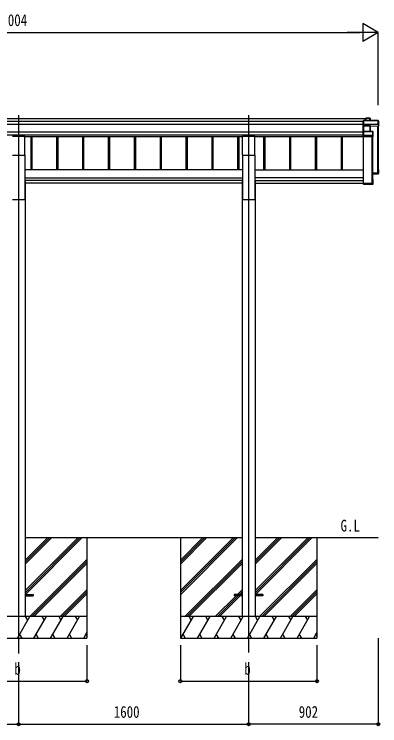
# Model space of a CAD drawing. Units: millimetres, scale not verified. Extents: x -10512 to 10512, y -7425 to 7425.
# Drawn here: x -291 to 2252, y -4823 to 133 of the extents above; entities that cross this region are included whole.
import ezdxf
from ezdxf.enums import TextEntityAlignment as Align

# ---------------------------------------------------------------- set-up
doc = ezdxf.new("R2010")
doc.units = ezdxf.units.MM
doc.header["$LTSCALE"] = 40
for name, color, linetype in [('0-2_USER1', 3, 'Continuous'), ('0-3_YKK_12', 2, 'Continuous'), ('0-4_YKK_13', 4, 'Continuous'), ('0-5_YKK_A1', 4, 'Continuous'), ('0-6_YKK_D', 6, 'Continuous')]:
    doc.layers.add(name, color=color, linetype=linetype)
doc.styles.add('ＭＳ ゴシック', font='')
doc.styles.get('ＭＳ ゴシック').set_extended_font_data('MS Gothic')

msp = doc.modelspace()

# ---------------------------------------------------------------- linework, layer by layer
at = {"layer": '0-3_YKK_12'}
for p, q in [((-260.35, -569.49), (-260.35, -1110.07)), ((1339.65, -569.49), (1339.65, -1110.07)), ((-260.35, -1110.07), (-260.35, -4318.78)), ((1339.65, -1110.07), (1339.65, -4313.27))]:
    msp.add_line(p, q, dxfattribs=at)
at = {"layer": '0-4_YKK_13'}
for p, q in [((2153.75, -590.83), (2154.6, -589.89)), ((2153.75, -607.58), (2153.75, -590.83)), ((2154.6, -607.58), (2154.6, -589.89)), ((2154.74, -589.78), (2184.31, -589.78)), ((2184.31, -590.22), (2184.31, -589.78)), ((2184.74, -590.02), (2186.49, -593.02)), ((2184.81, -590.27), (2184.81, -607.58)), ((2186.55, -593.26), (2184.81, -590.27)), ((2186.55, -607.58), (2186.55, -593.26)), ((2138.6, -607.69), (2137.75, -608.63)), ((2137.75, -634.05), (2137.75, -608.63)), ((2138.61, -634.77), (2137.75, -634.05)), ((2137.75, -643.56), (2137.75, -634.05)), ((2138.88, -644.5), (2137.75, -643.56)), ((2137.75, -684.36), (2137.75, -643.56)), ((2138.75, -608.03), (2138.75, -634.42)), ((2240.78, -608.03), (2138.75, -608.03)), ((2138.75, -634.42), (2185.24, -634.42)), ((2138.75, -634.96), (2138.75, -644.31)), ((2185.25, -634.96), (2138.75, -634.96)), ((2138.75, -644.31), (2184.78, -644.31)), ((2138.9, -607.58), (2240.78, -607.58)), ((2184.78, -644.31), (2184.78, -644.86)), ((2185.24, -634.42), (2233.25, -632.33)), ((2233.25, -632.87), (2185.25, -634.96)), ((2185.25, -634.96), (2185.25, -634.96)), ((2185.25, -644.33), (2185.25, -634.96)), ((2186.65, -646.82), (2245.68, -644.25)), ((2233.25, -632.33), (2233.25, -632.87)), ((2240.78, -608.03), (2240.78, -607.58)), ((2240.78, -629.91), (2240.78, -608.03)), ((2241.21, -607.83), (2245.62, -615.37)), ((2241.28, -629.96), (2241.74, -630.75)), ((2241.74, -633.75), (2241.74, -630.75)), ((2241.74, -633.75), (2245.68, -644.25)), ((2245.68, -644.25), (2245.68, -615.62)), ((2138.61, -683.46), (2137.75, -684.36)), ((2137.75, -711.33), (2137.75, -684.36)), ((2138.75, -644.86), (2138.75, -683.34)), ((2138.75, -683.34), (2203.21, -683.34)), ((2138.75, -683.79), (2138.75, -711.69)), ((2185.28, -644.94), (2185.28, -683.34)), ((2186.14, -647.24), (2185.28, -644.94)), ((2185.75, -644.45), (2186.65, -646.82)), ((2186.17, -683.34), (2186.17, -647.13)), ((2203.21, -683.34), (2203.21, -683.79)), ((2203.5, -683.43), (2205.47, -684.84)), ((2205.67, -717.05), (2205.67, -685.24)), ((-302.85, -715.84), (-217.85, -715.84)), ((-217.85, -849.05), (-217.85, -715.84)), ((1297.15, -849.05), (1297.15, -715.84)), ((1297.15, -715.84), (1382.15, -715.84)), ((1382.15, -849.05), (1382.15, -715.84)), ((2138.61, -712.05), (2137.75, -711.33)), ((2137.75, -716.7), (2137.75, -711.33)), ((2137.75, -716.71), (2137.75, -716.7)), ((2138.75, -717.54), (2137.75, -716.71)), ((2138.75, -711.69), (2195.68, -711.69)), ((2138.75, -712.24), (2138.75, -717.54)), ((2195.68, -712.24), (2138.75, -712.24)), ((2138.75, -717.54), (2205.17, -717.54)), ((2195.68, -709.18), (2203.21, -709.18)), ((2195.68, -711.69), (2195.68, -709.18)), ((2195.68, -711.69), (2195.68, -712.24)), ((2195.68, -713.48), (2195.68, -712.24)), ((2203.67, -713.48), (2195.68, -713.48)), ((2205.17, -717.54), (2203.67, -713.48)), ((2203.71, -709.23), (2204.17, -710.01)), ((2204.17, -712.99), (2204.17, -710.01)), ((2204.17, -712.99), (2205.67, -717.05)), ((-302.85, -849.05), (-217.85, -849.05)), ((1297.15, -849.05), (1382.15, -849.05)), ((2201.75, -975.72), (2243.24, -973.91)), ((2244.74, -975.34), (2201.75, -977.21)), ((2233.25, -980.03), (2201.75, -981.4)), ((2233.25, -980.03), (2205.67, -981.23)), ((2241.74, -979.33), (2233.25, -979.7)), ((2233.25, -979.7), (2233.25, -980.03)), ((2238.9, -970.63), (2238.9, -974.1)), ((2241.74, -979.33), (2245.68, -976.34)), ((2241.75, -947.23), (2245.22, -947.23)), ((2241.75, -947.34), (2245.54, -947.34)), ((2241.75, -948.1), (2244.74, -948.1)), ((2241.75, -952.15), (2243.24, -949.59)), ((2241.75, -949.59), (2243.24, -949.59)), ((2243.24, -973.91), (2243.24, -949.59)), ((2244.74, -948.1), (2245.57, -947.36)), ((2244.74, -948.1), (2244.74, -975.34)), ((2245.68, -976.34), (2245.68, -947.7)), ((2205.17, -1016.83), (2201.75, -1016.83)), ((2201.75, -1017.67), (2204.73, -1017.67)), ((2203.23, -1019.17), (2201.75, -1019.17)), ((2203.23, -1047.1), (2203.23, -1019.17)), ((2205.67, -1049.14), (2205.67, -1017.33)), ((2137.75, -1042.28), (2139.75, -1042.28)), ((2137.75, -1042.28), (2137.75, -1042.73)), ((2137.75, -1042.73), (2137.75, -1048.59)), ((2137.75, -1042.73), (2139.75, -1042.73)), ((2204.73, -1048.6), (2137.75, -1048.6)), ((2138.75, -1049.63), (2137.75, -1048.6)), ((2138.61, -1050.91), (2137.75, -1050.01)), ((2138.75, -1049.63), (2205.17, -1049.63)), ((2138.75, -1051.03), (2138.75, -1049.63)), ((2195.68, -1051.03), (2138.75, -1051.03)), ((2195.68, -1051.03), (2138.75, -1051.03)), ((2139.75, -1042.73), (2139.75, -1042.28)), ((2139.75, -1042.73), (2139.75, -1047.1)), ((2139.75, -1047.1), (2203.23, -1047.1)), ((2195.68, -1050.71), (2195.68, -1051.03)), ((2203.67, -1050.71), (2195.68, -1050.71)), ((2195.68, -1051.03), (2195.68, -1051.03)), ((2201.33, -1046.36), (2201.33, -1047.1)), ((2205.17, -1049.63), (2203.67, -1050.71)), ((2205.47, -1049.53), (2203.96, -1050.61)), ((2205.53, -1049.48), (2204.73, -1048.6)), ((-215.35, -3908), (-160.35, -3908)), ((-160.35, -3908), (-160.35, -3917)), ((1239.65, -3908), (1239.65, -3917)), ((1294.65, -3908), (1239.65, -3908)), ((1439.65, -3908), (1384.65, -3908)), ((1439.65, -3908), (1439.65, -3917)), ((-215.35, -3917), (-160.35, -3917)), ((1294.65, -3917), (1239.65, -3917)), ((1439.65, -3917), (1384.65, -3917))]:
    msp.add_line(p, q, dxfattribs=at)
for points in [[(2184.31, -607.58), (2184.31, -590.22), (2154.95, -590.22), (2154.95, -607.58)], [(2233.25, -632.33), (2233.25, -629.91), (2240.78, -629.91)], [(2241.74, -633.75), (2233.25, -634.12), (2233.25, -632.87)], [(2245.68, -615.62), (2241.28, -608.08), (2241.28, -629.96)], [(2184.78, -683.34), (2184.78, -644.86), (2138.75, -644.86)], [(2203.21, -709.18), (2203.21, -683.79), (2138.75, -683.79)], [(2185.25, -644.33), (2185.25, -644.33), (2185.24, -644.33)], [(2205.67, -685.24), (2203.71, -683.84), (2203.71, -709.23)], [(2201.75, -978.25), (2245.68, -976.34), (2245.68, -976.34), (2244.74, -975.34)], [(2205.53, -1016.95), (2204.73, -1017.67), (2204.73, -1048.6)], [(2137.75, -1048.6), (2137.75, -1048.59), (2137.75, -1050.01)]]:
    msp.add_lwpolyline(points, dxfattribs=at)
for centre, radius, start, end in [((2184.31, -590.28), 0.5, 30.33313, 90), ((2184.42, -591.63), 1.41, 74.15609, 94.61217), ((2184.31, -590.27), 0.494, 359.98098, 30.32316), ((2240.78, -608.08), 0.5, 30.33313, 90), ((2240.89, -609.44), 1.41, 74.15609, 94.61217), ((2240.89, -631.32), 1.41, 74.15609, 94.61217), ((2240.78, -608.08), 0.494, 359.98098, 30.32316), ((2185.65, -644.82), 0.63, 129.50604, 184.71108), ((2185.78, -644.95), 0.502, 92.80646, 179.3843), ((2203.21, -683.84), 0.5, 54.45407, 90), ((2203.32, -685.2), 1.41, 74.15609, 94.61217), ((2203.21, -683.84), 0.498, 0.1799, 54.43322), ((2203.32, -710.59), 1.41, 74.15609, 94.61217)]:
    msp.add_arc(centre, radius, start, end, dxfattribs=at)
for centre, major_axis, ratio, start_param, end_param in [((2154.25, -590.28), (-0.499, -0.499), 0.052408, 3.0892328, 3.8746309), ((2154.95, -590.28), (-0.499, 0.499), 0.052408, 4.7647489, 5.550147), ((2186.08, -593.31), (0.257, 0.444), 0.891995, 5.2871388, 6.0006), ((2138.95, -608.08), (-0.372, 0.372), 0.900404, 5.4454273, 6.2308254), ((2138.25, -608.08), (0.372, 0.372), 0.900404, 5.550147, 6.3355452), ((2138.25, -634.47), (0.372, 0.372), 0.900404, 4.7952921, 5.550147), ((2138.25, -634.47), (-0.498, 0.498), 0.083094, 3.2244958, 3.9793507), ((2139.25, -644.81), (-0.498, 0.498), 0.083094, 0.0829031, 0.837758), ((2184.78, -644.48), (-1, 0), 0.165356, 4.2226982, 4.712389), ((2185.24, -634.47), (-0.011, 0.5), 0.002284, 3.307366, 4.8170591), ((2138.25, -683.84), (0.5, 0.5), 0.02182, 6.2613687, 7.0162236), ((2138.25, -683.84), (0.372, 0.372), 0.900404, 5.550147, 6.3050019), ((2139.25, -644.81), (0.372, 0.372), 0.900404, 1.6536995, 2.4085544), ((2184.78, -644.97), (-0.5, 0), 0.226184, 4.2102939, 4.712389), ((2184.78, -644.99), (-0.5, -0.046), 0.224394, 3.1821146, 4.1897293), ((2184.75, -644.5), (-1, -0.045), 0.165035, 4.1904357, 4.1933299), ((2184.75, -644.5), (-1, -0.045), 0.165035, 3.1952984, 4.1904357), ((2186.64, -647.24), (-0.495, -0.086), 0.832908, 4.5579552, 6.0814725), ((2205.2, -685.26), (0.169, 0.473), 0.931403, 5.0793173, 5.862852), ((2138.25, -711.75), (0.372, 0.372), 0.900404, 4.7952921, 5.550147), ((2138.25, -711.75), (-0.498, 0.498), 0.083094, 3.2244958, 3.9793507), ((2203.67, -712.99), (-0.479, 0.147), 0.993384, 1.8707271, 3.4377965), ((2205.2, -717.12), (-0.498, -0.074), 0.830741, 1.394861, 2.1783957), ((2205.2, -717.12), (0.289, 0.44), 0.847113, 4.5883003, 5.371835), ((2245.17, -947.73), (-0.474, -0.272), 0.885613, 3.4570579, 4.242456), ((2245.21, -947.66), (-0.491, 0.117), 0.873782, 4.1213673, 4.1933043), ((2245.21, -947.65), (-0.257, 0.444), 0.891995, 4.1376391, 4.8511003), ((2205.2, -1017.25), (-0.498, 0.074), 0.830741, 4.1047896, 4.8883243), ((2205.2, -1017.25), (-0.289, 0.44), 0.847113, 4.052943, 4.8364777), ((2138.25, -1050.53), (-0.5, 0.5), 0.02182, 2.4085544, 3.1634093), ((2203.67, -1050.21), (-0.479, 0.147), 0.993384, 1.8707271, 2.4924516), ((2205.2, -1049.11), (0.255, 0.46), 0.938446, 3.6212269, 4.4047616), ((2205.2, -1049.11), (-0.169, 0.473), 0.931403, 3.561926, 4.3454607)]:
    msp.add_ellipse(centre, major_axis=major_axis, ratio=ratio, start_param=start_param, end_param=end_param, dxfattribs=at)
at = {"layer": '0-5_YKK_A1'}
for p, q in [((-2674.45, -593.99), (2153.75, -593.99)), ((-2658.45, -612.55), (2137.75, -612.55)), ((-2658.45, -632.49), (2137.75, -632.49)), ((-2658.45, -686.36), (2137.75, -686.36)), ((2236.62, -644.65), (2236.62, -972.77)), ((2239.73, -644.51), (2239.73, -969.8)), ((2240.25, -644.49), (2240.25, -972.47)), ((2241.75, -644.42), (2241.75, -972.47)), ((-2658.45, -706.29), (2137.75, -706.29)), ((-217.85, -719.26), (1297.15, -719.26)), ((-176.4, -719.26), (-176.4, -950.35)), ((-168.25, -719.26), (-168.25, -950.35)), ((3.6, -719.26), (3.6, -950.35)), ((11.75, -719.26), (11.75, -950.35)), ((183.6, -719.26), (183.6, -950.35)), ((191.75, -719.26), (191.75, -950.35)), ((363.6, -719.26), (363.6, -950.35)), ((371.75, -719.26), (371.75, -950.35)), ((543.6, -719.26), (543.6, -950.35)), ((551.75, -719.26), (551.75, -950.35)), ((723.6, -719.26), (723.6, -950.35)), ((731.75, -719.26), (731.75, -950.35)), ((903.6, -719.26), (903.6, -950.35)), ((911.75, -719.26), (911.75, -950.35)), ((1083.6, -719.26), (1083.6, -950.35)), ((1091.75, -719.26), (1091.75, -950.35)), ((1263.6, -719.26), (1263.6, -950.35)), ((1271.75, -719.26), (1271.75, -950.35)), ((1382.15, -719.26), (2140.25, -719.26)), ((1443.6, -719.26), (1443.6, -950.35)), ((1451.75, -719.26), (1451.75, -950.35)), ((1623.6, -719.26), (1623.6, -950.35)), ((1631.75, -719.26), (1631.75, -950.35)), ((1803.6, -719.26), (1803.6, -950.35)), ((1811.75, -719.26), (1811.75, -950.35)), ((1983.6, -719.26), (1983.6, -950.35)), ((1991.75, -719.26), (1991.75, -950.35)), ((2140.25, -1046.36), (2140.25, -717.54)), ((2196.62, -717.54), (2196.62, -1046.36)), ((2200.25, -717.54), (2200.25, -1046.06)), ((2201.75, -717.54), (2201.75, -1046.06)), ((-217.85, -849.05), (-217.85, -1156.96)), ((1297.15, -849.05), (1297.15, -1156.96)), ((1382.15, -849.05), (1382.15, -1156.96)), ((1297.15, -950.35), (-217.85, -950.35)), ((1382.15, -950.35), (2140.25, -950.35)), ((2236.62, -972.77), (2201.75, -972.77)), ((2236.62, -972.77), (2201.75, -972.77)), ((2239.73, -969.8), (2236.83, -972.68)), ((2241.45, -972.77), (2240.55, -972.77)), ((-217.85, -1005.84), (1297.15, -1005.84)), ((1297.15, -1025.57), (-217.85, -1025.57)), ((-215.15, -1027.96), (-217.85, -1027.96)), ((1294.45, -1027.96), (1297.15, -1027.96)), ((2140.25, -1005.84), (1382.15, -1005.84)), ((1382.15, -1025.57), (2140.25, -1025.57)), ((1384.85, -1027.96), (1382.15, -1027.96)), ((1294.45, -1043.97), (-215.15, -1043.98)), ((1384.85, -1043.98), (2137.75, -1043.98)), ((2139.75, -1043.98), (2140.25, -1043.98)), ((2196.62, -1046.36), (2140.25, -1046.36)), ((2199.73, -1043.39), (2196.83, -1046.28)), ((2201.45, -1046.36), (2200.55, -1046.36)), ((-302.85, -1156.96), (-217.85, -1156.96)), ((1297.15, -1156.96), (1382.15, -1156.96)), ((1312.15, -1156.96), (1367.15, -1156.96)), ((-215.21, -3512.15), (1294.51, -3512.42)), ((-215.21, -3512.27), (1294.51, -3512.61)), ((-215.21, -3512.72), (1294.51, -3512.84)), ((-214.95, -3881.98), (154.53, -3512.5)), ((-214.95, -3896.12), (168.67, -3512.5)), ((-214.95, -3698.13), (-29.32, -3512.5)), ((-214.95, -3683.99), (-43.46, -3512.5)), ((-214.95, -3669.85), (-57.6, -3512.5)), ((-212.69, -3908), (182.81, -3512.5)), ((214.85, -3512.5), (214.85, -4212.5)), ((864.85, -3512.5), (864.85, -4212.5)), ((864.85, -3881.68), (1234.03, -3512.5)), ((864.85, -3895.82), (1248.17, -3512.5)), ((864.85, -3909.96), (1262.31, -3512.5)), ((864.85, -3697.83), (1050.18, -3512.5)), ((864.85, -3683.69), (1036.04, -3512.5)), ((864.85, -3669.55), (1021.9, -3512.5)), ((1384.79, -3512.43), (1394.51, -3512.44)), ((1384.79, -3512.63), (2241.75, -3512.81)), ((1384.79, -3512.85), (2241.75, -3512.92)), ((1385.05, -3881.98), (1754.53, -3512.5)), ((1385.05, -3896.12), (1768.67, -3512.5)), ((1385.05, -3698.13), (1570.68, -3512.5)), ((1385.05, -3683.99), (1556.54, -3512.5)), ((1385.05, -3669.85), (1542.4, -3512.5)), ((1387.31, -3908), (1782.81, -3512.5)), ((1484.79, -3512.31), (2233.04, -3512.5)), ((1814.85, -3512.5), (1814.85, -4212.5)), ((-183.34, -4062.5), (214.85, -3664.31)), ((896.16, -4062.5), (1294.65, -3664.01)), ((1416.66, -4062.5), (1814.85, -3664.31)), ((-169.2, -4062.5), (214.85, -3678.45)), ((-155.06, -4062.5), (214.85, -3692.6)), ((910.3, -4062.5), (1294.65, -3678.15)), ((924.44, -4062.5), (1294.65, -3692.3)), ((1430.8, -4062.5), (1814.85, -3678.45)), ((1444.94, -4062.5), (1814.85, -3692.6)), ((28.79, -4062.5), (214.85, -3876.44)), ((42.93, -4062.5), (214.85, -3890.58)), ((57.07, -4062.5), (214.85, -3904.73)), ((1262.79, -3908), (1294.65, -3876.14)), ((1276.93, -3908), (1294.65, -3890.28)), ((1291.07, -3908), (1294.65, -3904.43)), ((1628.79, -4062.5), (1814.85, -3876.44)), ((1642.93, -4062.5), (1814.85, -3890.58)), ((1657.07, -4062.5), (1814.85, -3904.73)), ((1108.29, -4062.5), (1253.79, -3917)), ((1122.43, -4062.5), (1267.93, -3917)), ((1136.57, -4062.5), (1282.07, -3917)), ((214.85, -4062.5), (-735.15, -4062.5)), ((-269, -4212.5), (-182.39, -4062.5)), ((-197.39, -4088.48), (-212.39, -4062.5)), ((-153.53, -4212.5), (-66.92, -4062.5)), ((-81.92, -4088.48), (-96.92, -4062.5)), ((-38.05, -4212.5), (48.55, -4062.5)), ((18.55, -4062.5), (33.55, -4088.48)), ((77.41, -4212.5), (164.02, -4062.5)), ((134.02, -4062.5), (149.02, -4088.48)), ((1814.85, -4062.5), (864.85, -4062.5)), ((869.12, -4212.5), (955.73, -4062.5)), ((940.73, -4088.48), (925.72, -4062.5)), ((984.59, -4212.5), (1071.2, -4062.5)), ((1056.2, -4088.48), (1041.2, -4062.5)), ((1100.06, -4212.5), (1186.67, -4062.5)), ((1171.67, -4088.48), (1156.66, -4062.5)), ((1215.53, -4212.5), (1302.14, -4062.5)), ((1287.14, -4088.48), (1272.14, -4062.5)), ((1331, -4212.5), (1417.61, -4062.5)), ((1402.61, -4088.48), (1387.61, -4062.5)), ((1446.47, -4212.5), (1533.08, -4062.5)), ((1518.08, -4088.48), (1503.08, -4062.5)), ((1561.95, -4212.5), (1648.55, -4062.5)), ((1618.55, -4062.5), (1633.55, -4088.48)), ((1677.41, -4212.5), (1764.02, -4062.5)), ((1734.02, -4062.5), (1749.02, -4088.48)), ((-735.15, -4212.5), (214.85, -4212.5)), ((-254, -4186.52), (-239, -4212.5)), ((-138.53, -4186.52), (-123.53, -4212.5)), ((-23.06, -4186.52), (-8.06, -4212.5)), ((92.41, -4186.52), (107.41, -4212.5)), ((192.88, -4212.5), (214.85, -4174.46)), ((207.88, -4186.52), (214.85, -4198.58)), ((864.85, -4212.5), (1814.85, -4212.5)), ((884.12, -4186.52), (899.12, -4212.5)), ((999.59, -4186.52), (1014.59, -4212.5)), ((1115.06, -4186.52), (1130.06, -4212.5)), ((1230.53, -4186.52), (1245.53, -4212.5)), ((1346, -4186.52), (1361, -4212.5)), ((1461.47, -4186.52), (1476.47, -4212.5)), ((1576.94, -4186.52), (1591.94, -4212.5)), ((1692.41, -4186.52), (1707.41, -4212.5)), ((1792.88, -4212.5), (1814.85, -4174.46)), ((1807.88, -4186.52), (1814.85, -4198.58))]:
    msp.add_line(p, q, dxfattribs=at)
for points in [[(-215.15, -1027.96), (-215.15, -3287.5), (-215.35, -4062.5)], [(1294.45, -1027.96), (1294.45, -3287.5), (1294.65, -4062.5)], [(1384.85, -1027.96), (1384.85, -3287.5), (1384.65, -4062.5)]]:
    msp.add_lwpolyline(points, dxfattribs=at)
for centre, radius, start, end in [((2236.62, -972.47), 0.301, 269.97302, 314.80486), ((2239.95, -970.01), 0.3, 0.29363, 134.92849), ((2240.55, -972.47), 0.299, 180.1578, 270.15693), ((2241.45, -972.47), 0.299, 269.84307, 359.8422), ((2196.62, -1046.06), 0.301, 269.97302, 314.80486), ((2199.95, -1043.6), 0.3, 0.29363, 134.92849), ((2200.55, -1046.06), 0.299, 180.1578, 270.15693), ((2201.45, -1046.06), 0.299, 269.84307, 359.8422)]:
    msp.add_arc(centre, radius, start, end, dxfattribs=at)
at = {"layer": '0-6_YKK_D'}
for p, q in [((2241.75, 6.01), (2133.5, 68.51)), ((2133.5, 68.51), (2133.5, -56.49)), ((-2637.45, 6.01), (2116.75, 6.01)), ((2241.75, 6.01), (2025.24, 6.01)), ((2241.75, 6.01), (2133.5, -56.49)), ((2241.75, -499.24), (2241.75, 7.01)), ((864.85, -4262), (864.85, -4513.5)), ((1814.85, -4262), (1814.85, -4513.5)), ((2241.75, -4213.5), (2241.75, -4813.5)), ((214.85, -4262.5), (214.85, -4513.5)), ((-260.35, -4380.78), (-260.35, -4813.5)), ((-260.35, -4380.78), (-260.35, -4813.5)), ((1339.65, -4380.78), (1339.65, -4813.5)), ((1339.65, -4380.78), (1339.65, -4813.5)), ((-735.15, -4512.5), (214.85, -4512.5)), ((864.85, -4512.5), (1814.85, -4512.5)), ((-1860.35, -4812.5), (-260.35, -4812.5)), ((-260.35, -4812.5), (1339.65, -4812.5)), ((2241.75, -4812.5), (1339.65, -4812.5))]:
    msp.add_line(p, q, dxfattribs=at)
for centre in [(214.85, -4512.5), (864.85, -4512.5), (1814.85, -4512.5), (-260.35, -4812.5), (-260.35, -4812.5), (1339.65, -4812.5), (1339.65, -4812.5), (2241.75, -4812.5)]:
    msp.add_circle(centre, 10.62, dxfattribs=at)

# ---------------------------------------------------------------- texts
at = {"layer": '0-2_USER1', "style": 'ＭＳ ゴシック', "width": 0.8}
msp.add_text('G.L', height=82.48, dxfattribs=at).set_placement((1979.94, -3494.92), align=Align.BOTTOM_LEFT)
at = {"layer": '0-6_YKK_D', "style": 'ＭＳ ゴシック', "width": 0.8}
for s, p in [('L=5004', (-470.35, 26.01)), ('b', (-290.15, -4492.5)), ('b', (1309.85, -4492.5)), ('1600', (401.65, -4792.5)), ('902', (1688.7, -4792.5))]:
    msp.add_text(s, height=82.48, dxfattribs=at).set_placement(p, align=Align.BOTTOM_LEFT)

doc.saveas('drawing.dxf')
